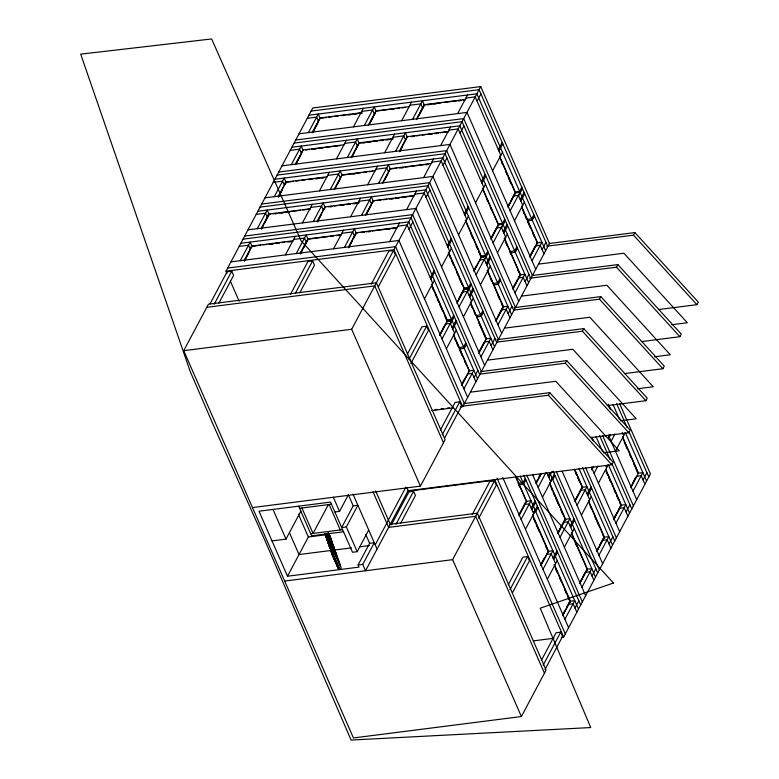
<?xml version="1.0" encoding="UTF-8"?>
<svg xmlns="http://www.w3.org/2000/svg" width="779" height="779" viewBox="0 0 779 779"><rect width="100%" height="100%" fill="white"/><g stroke="black" fill="none" stroke-linecap="round" stroke-linejoin="round"><path stroke-width="1.17" d="M389.773 524.345L477.342 513.186L546.098 670.067L521.385 716.544L353.432 737.956L183.727 350.686L208.431 304.209L376.384 282.796L445.14 439.687L420.426 486.154L252.474 507.577M226.981 273.39L226.007 271.17L312.759 107.999L480.711 86.586L549.468 243.467L462.707 406.638L460.311 406.94M210.087 303.752L227.088 271.774L231.752 271.18L233.612 275.415L218.88 303.138M214.186 304.229L231.752 271.18M240.273 260.683L250.156 242.094L252.143 246.612L254.519 246.31M257.294 228.666L267.187 210.077L269.164 214.605L264.772 222.862M274.325 196.649L284.208 178.06L286.185 182.588L285.085 184.652M291.346 164.642L301.23 146.053L303.206 150.571M308.367 132.625L318.251 114.036L320.227 118.554M244.207 260.507L251.89 246.047L293.43 240.75M261.228 228.49L268.921 214.04L310.451 208.743M278.249 196.483L285.942 182.023L327.482 176.726M295.27 164.466L302.963 150.006L344.503 144.709M312.301 132.449L319.984 117.989L361.524 112.692M244.333 260.79L250.371 249.436L248.511 245.19L239.182 246.378M250.916 248.394L252.016 246.33M261.354 228.773L269.037 214.322M278.376 196.766L283.868 186.434M286.059 182.305L284.413 185.402L282.553 181.166L273.225 182.354M295.942 163.717L300.889 154.417M302.534 151.321L301.434 153.385L299.584 149.149L290.246 150.337M312.418 132.732L320.111 118.272M244.45 261.072L248.852 252.815M261.481 229.055L263.672 224.927M278.502 197.048L282.339 189.813M296.069 163.999L301.015 154.7M313.09 131.982L318.036 122.692M285.377 254.928L295.26 236.339M302.398 222.921L312.282 204.332M319.419 190.904L329.303 172.315M336.44 158.887L346.324 140.298M353.462 126.87L363.345 108.281M296.263 253.545L306.147 234.956L308.124 239.474L303.732 247.741M313.285 221.528L323.168 202.939L325.145 207.467L324.054 209.532M330.306 189.511L340.189 170.922L342.176 175.45M347.327 157.504L357.21 138.915L359.197 143.433M364.348 125.487L374.232 106.898L376.218 111.416M300.188 253.37L307.88 238.91L341.591 234.615M317.209 221.353L324.901 206.902L358.613 202.598M334.24 189.346L341.923 174.886L375.634 170.582M351.261 157.329L358.944 142.869L392.655 138.574M368.282 125.312L375.965 110.852L409.676 106.557M300.314 253.652L308.007 239.192M317.335 221.635L322.827 211.313M325.028 207.185L323.373 210.281L321.523 206.036L310.636 207.428M334.912 188.596L339.848 179.297M341.494 176.2L340.404 178.264L338.544 174.029L327.657 175.411M351.378 157.611L359.07 143.151M368.954 124.562L376.091 111.134M300.441 253.935L302.632 249.806M317.462 221.918L321.308 214.692M335.028 188.878L336.129 186.804M337.229 184.74L339.975 179.579M352.059 156.861L354.805 151.701M355.896 149.626L358.642 144.466M369.626 123.812L375.118 113.481M290.382 294.511L307.958 261.462L312.622 260.868L314.482 265.103L299.74 292.826M295.621 292.846L312.622 260.868M333.587 248.783L343.471 230.195M350.608 216.766L360.492 198.178M367.63 184.759L377.513 166.17M384.651 152.742L394.534 134.154M401.672 120.726L411.555 102.137M344.474 247.401L354.357 228.812L356.334 233.33L353.588 238.491M361.495 215.384L371.379 196.795L373.355 201.313L372.255 203.377M378.516 183.367L388.4 164.778L390.376 169.306M395.537 151.35L405.421 132.761L407.398 137.289M412.558 119.343L422.442 100.754L424.302 104.99L416.609 119.45M348.398 247.225L356.091 232.765L397.621 227.468M365.419 215.208L373.112 200.748L414.652 195.451M382.44 183.192L390.133 168.741L431.673 163.444M399.471 151.184L407.154 136.724L448.694 131.427M416.492 119.168L424.175 104.707L465.715 99.41M348.525 247.508L356.207 233.048M366.091 214.459L371.038 205.169M373.229 201.031L371.583 204.127L369.723 199.891L358.846 201.284M382.567 183.474L388.059 173.152M389.704 170.056L388.604 172.12L386.754 167.875L375.868 169.267M399.588 151.467L407.281 137.007M348.651 247.79L352.488 240.555M366.218 214.741L371.164 205.452M384.884 179.628L388.185 173.435M399.715 151.749L402.461 146.579M418.381 116.636L424.428 105.272M389.568 241.646L399.452 223.057M406.589 209.629L416.473 191.04M423.61 177.622L433.494 159.033M440.632 145.605L450.515 127.016M457.653 113.588L467.536 94.999M371.252 284.199L388.818 251.15L393.492 250.556L395.343 254.801L378.341 286.779M420.426 486.154L351.68 329.274L393.492 250.556M462.707 406.638L393.96 249.747L480.711 86.586M408.994 229.201L412.841 221.976M426.016 197.194L429.862 189.959M443.037 165.177L446.883 157.952M460.058 133.16L463.904 125.935M477.079 101.153L480.925 93.918M272.007 540.899L286 539.117L300.85 511.199M430.251 277.733L434.098 270.498M447.282 245.716L451.119 238.481M464.303 213.699L468.14 206.474M481.325 181.682L485.171 174.457M498.346 149.675L502.192 142.44M430.875 279.145L434.721 271.91M447.896 247.128L451.742 239.903M464.917 215.111L468.763 207.886M481.938 183.094L485.784 175.869M498.969 151.087L502.806 143.852M424.497 298.873L434.38 280.284M441.518 266.856L451.401 248.267M458.539 234.839L468.422 216.25M475.56 202.832L485.444 184.243M492.591 170.815L502.474 152.226M408.342 490.283L365.546 570.764L362.761 564.395L374.29 542.71L369.626 543.304L358.097 564.989L359.022 567.112L287.49 576.236L308.679 536.371M407.222 354.484L421.955 326.771L426.629 326.177L428.479 330.413L410.913 363.462M328.475 504.432L313.061 533.43L301.911 507.986M409.053 359.216L426.629 326.177M330.121 546.235L325.476 535.631L326.43 533.839L327.94 533.644L334.444 548.484M334.873 511.988L339.537 511.394L348.32 494.869M329.848 546.254L326.031 537.237L327.94 533.644M325.476 535.631L328.504 535.241L326.596 538.834L329.624 538.455L327.716 542.038L330.033 547.345M330.871 548.922L327.151 540.441L329.059 536.848L326.031 537.237M332.448 553.187L328.271 543.645L330.179 540.051L327.151 540.441M439.814 334.386L444.751 325.086M458.48 299.272L463.427 289.983M473.856 270.352L476.057 266.223M491.977 236.28L496.924 226.981M508.453 205.296L509.554 203.231M510.644 201.167L515.046 192.9L520.021 192.267L510.138 210.856M439.57 335.379L445.617 324.015L450.281 323.421L454.624 333.334M446.163 322.983L447.263 320.919M457.692 301.298L464.284 288.902M474.168 270.313L479.114 261.023M481.305 256.895L479.66 259.991L484.324 259.397L488.667 269.3M491.189 238.306L496.135 229.007M497.781 225.91L496.681 227.974L501.345 227.38L505.688 237.293M508.21 206.289L515.347 192.861M439.882 335.34L447.574 320.88L431.488 284.179M456.913 303.323L464.596 288.863L448.509 252.162M473.934 271.306L481.617 256.856L465.53 220.145M490.955 239.299L498.638 224.839L482.552 188.129M507.976 207.282L515.659 192.822L499.582 156.121M332.088 552.671L328.835 545.251L330.744 541.658L327.716 542.038M333.198 555.875L329.39 546.848L331.299 543.255L328.271 543.645M453.719 315.261L451.518 319.39L446.854 319.984M470.74 283.244L468.539 287.383L463.875 287.977M487.761 251.237L485.56 255.366L480.896 255.96M504.782 219.22L502.582 223.349L497.917 223.943L482.824 189.492M521.803 187.203L519.612 191.332L514.938 191.926L499.845 157.475M328.835 545.251L331.864 544.862L329.955 548.455L332.984 548.065L339.478 562.905M442.044 338.914L451.927 320.325L446.951 320.958M459.065 306.897L468.948 288.308L463.972 288.941M476.086 274.89L485.969 256.301L480.994 256.934M493.107 242.873L502.991 224.284L498.015 224.917M450.496 323.908L454.332 316.673M467.517 291.891L471.353 284.656M484.538 259.874L488.384 252.649M501.559 227.857L505.405 220.632M518.58 195.85L522.427 188.615M337.015 564.902L330.51 550.052L332.419 546.469L329.39 546.848M337.57 566.499L331.065 551.659L332.984 548.065M338.135 568.105L331.63 553.265L333.539 549.672L330.51 550.052M452.141 327.677L455.978 320.432M469.162 295.66L473.009 288.425M486.193 263.653L490.03 256.408M503.215 231.636L507.051 224.391M520.236 199.619L524.072 192.374M346.343 526.945L357.882 505.259L353.208 505.853L341.679 527.539L346.343 526.945L357.181 551.678L352.517 552.272L330.53 502.095L258.998 511.219L287.49 576.236M338.69 569.702L332.185 554.862L334.103 551.269L331.065 551.659M452.765 329.089L456.601 321.844M469.786 297.081L473.622 289.837M486.807 265.064L490.643 257.82M503.828 233.048L507.665 225.803M520.849 201.031L524.695 193.786M334.658 552.876L341.163 567.716L340.209 569.517L333.704 554.667L334.658 552.876L331.63 553.265M446.386 348.826L456.27 330.238M463.408 316.81L473.291 298.221M480.429 284.793L490.312 266.204M497.45 252.776L507.333 234.187M514.471 220.769L524.355 202.18M465.793 342.818L463.593 346.957L458.928 347.551L453.612 335.418M482.814 310.811L480.624 314.94L475.95 315.534L471.12 304.501M499.836 278.794L497.645 282.923L492.98 283.517M516.857 246.777L514.666 250.906L510.002 251.51L520.645 275.795M533.878 214.77L531.687 218.899L527.023 219.493M466.417 344.24L464.216 348.369L459.552 348.963M483.438 312.223L481.237 316.352L476.573 316.946L486.125 338.738M500.459 280.206L498.258 284.335L493.594 284.929M517.48 248.189L515.279 252.328L510.615 252.922M534.501 216.182L532.31 220.311L527.636 220.905M357.181 551.678L368.72 529.993M375.225 544.833L405.908 487.109M461.704 384.339L464.995 378.136M478.725 352.322L483.662 343.023M497.392 317.209L502.883 306.877L507.859 306.244L497.976 324.833M512.767 288.288L517.159 280.031M518.259 277.967L519.905 274.87L524.88 274.227L514.997 292.816M530.889 254.207L535.28 245.95M461.46 385.332L467.507 373.969L472.171 373.375L475.881 381.856M468.052 372.937L469.153 370.872M478.491 353.315L484.528 341.952L489.193 341.358L492.912 349.839M485.074 340.92L486.174 338.855M496.057 320.266L503.195 306.838M513.079 288.249L518.025 278.96M519.671 275.863L518.571 277.928L523.235 277.334L526.955 285.815M530.1 256.242L536.692 243.846M461.772 385.284L469.464 370.833L453.378 334.123M478.793 353.276L486.486 338.816L470.399 302.116M495.824 321.26L503.507 306.799L487.42 270.099M512.845 289.243L520.528 274.783L504.441 238.082M529.866 257.236L537.549 242.775L521.463 206.065M440.359 430.105L455.092 402.383L459.766 401.789L461.616 406.034L444.614 438.012M391.34 524.89L408.917 491.851L413.581 491.257L415.441 495.493L400.698 523.206M463.933 388.867L473.817 370.278L468.841 370.911M480.955 356.85L490.838 338.261L485.862 338.894M532.018 260.809L541.902 242.22L536.926 242.853M442.19 434.838L459.766 401.789M396.014 524.296L413.581 491.257M474.031 377.611L477.868 370.385M491.052 345.603L494.889 338.368M508.074 313.586L511.92 306.351M525.095 281.57L528.941 274.344M542.116 249.553L545.962 242.327M472.21 514.588L489.777 481.539L494.451 480.945L496.301 485.181L478.734 518.23M521.385 716.544L452.638 559.653L494.451 480.945M460.331 406.463L548.387 395.235L549.76 392.655L613.18 462.171L611.807 464.751L408.099 490.721L406.638 487.381M479.767 374.134L565.408 363.218L566.781 360.638L630.201 430.154L628.828 432.734L590.258 437.652M496.788 342.127L582.429 331.202L583.802 328.621L647.232 398.137L645.859 400.718L607.279 405.635M513.809 310.11L599.46 299.185L600.833 296.604L664.253 366.12L662.88 368.71L624.31 373.628M529.632 278.249L616.481 267.178L617.854 264.597L681.274 334.113L679.901 336.694L641.331 341.611M546.654 246.232L633.502 235.161L634.875 232.58L698.296 302.096L696.923 304.677L658.352 309.594M525.25 478.51L523.06 482.639L518.395 483.233L525.776 500.089M525.874 479.922L523.673 484.051L519.009 484.645M519.992 512.767L525.474 502.445M536.458 481.782L537.559 479.718M538.659 477.654L540.85 473.525M519.204 514.792L525.786 502.406M536.225 482.776L540.616 474.518M518.96 515.786L526.653 501.325L515.922 476.855M535.981 483.769L541.473 473.447M521.122 519.359L531.005 500.77L526.029 501.413M538.143 487.352L545.826 472.892M531.22 508.122L535.056 500.887M548.241 476.115L549.886 472.999L595.516 577.122M531.843 509.544L535.679 502.299M548.864 477.527L552.155 471.314M533.488 513.303L537.335 506.068M550.51 481.286L554.356 474.06M525.465 529.272L535.348 510.683M542.486 497.255L552.369 478.666M537.948 507.48L535.757 511.618L533.42 511.91M552.778 479.601L554.969 475.472M508.181 584.873L522.923 557.151L527.587 556.557L529.438 560.802L512.436 592.78M510.011 589.606L527.587 556.557M540.782 564.785L544.618 557.55M558.903 530.703L564.385 520.372M575.369 499.719L578.115 494.558M579.216 492.494L581.962 487.333L586.938 486.7L577.054 505.289M608.866 436.727L609.967 434.663M541.093 564.746L546.03 555.446M547.676 552.35L546.576 554.414L551.25 553.82L555.583 563.714M558.115 532.729L564.697 520.333M575.136 500.712L582.273 487.294M591.612 469.737L593.257 466.631M608.633 437.72L610.278 434.624M540.85 565.739L548.543 551.279L532.456 514.578M557.871 533.722L565.564 519.262L549.477 482.561M574.892 501.705L582.585 487.255L574.785 469.455M591.913 469.698L593.569 466.592M608.944 437.681L610.59 434.585M543.012 569.313L552.895 550.724L547.919 551.357M560.033 537.296L569.916 518.707L564.941 519.34M594.075 473.272L597.921 466.037M611.096 441.255L614.943 434.03M553.1 558.066L556.946 550.831M570.131 526.049L573.967 518.814M587.152 494.032L590.988 486.807M553.723 559.478L557.569 552.243M570.744 527.461L574.59 520.236M587.765 495.444L591.612 488.219M547.345 579.206L557.228 560.617M564.366 547.189L574.25 528.6M581.387 515.182L591.271 496.593M598.408 483.165L608.292 464.576M615.429 451.148L625.313 432.559M562.662 614.719L564.853 610.59M566.508 607.493L569.8 601.291L574.775 600.658L564.892 619.247M580.783 580.637L585.72 571.348M597.259 549.662L598.35 547.588M599.45 545.524L603.842 537.267L602.381 533.927M614.28 517.645L617.026 512.475M618.117 510.411L620.863 505.25L619.889 503.03M632.947 482.532L635.693 477.371M562.974 614.68L567.91 605.38M569.566 602.284L568.466 604.348L573.13 603.754L576.84 612.236M579.995 582.663L584.932 573.373M586.587 570.277L585.487 572.341L590.151 571.747L593.871 580.219M597.016 550.646L604.153 537.228M613.492 519.671L621.175 505.211M630.513 487.654L636.55 476.29L641.214 475.696L644.934 484.178M562.73 615.673L570.423 601.213L554.336 564.512M579.751 583.656L587.444 569.196L571.358 532.495M596.782 551.639L604.465 537.189L588.379 500.478M613.803 519.632L621.486 505.172L605.887 469.581M630.824 487.615L638.507 473.155L622.421 436.454M541.317 660.485L556.06 632.772L560.724 632.178L562.574 636.414L545.008 669.463M581.913 587.23L591.797 568.641L586.821 569.283M598.934 555.223L608.818 536.634L603.842 537.267M615.955 523.206L625.839 504.617L620.863 505.25M632.976 491.189L642.86 472.6L637.884 473.233L635.937 468.783M543.148 665.227L560.724 632.178M574.99 608L578.826 600.765M592.011 575.983L595.857 568.758M609.032 543.966L612.878 536.741M626.053 511.959L629.899 504.724M643.074 479.942L646.921 472.707M561.269 637.329L563.665 637.027L650.426 473.856L619.704 403.756M311.113 111.095L479.066 89.682L547.822 246.563M308.922 115.224L476.875 93.811L545.621 250.702M307.267 118.32L316.605 117.132L318.465 121.378M361.699 111.387L372.586 109.995L374.446 114.24M409.91 105.233L420.796 103.85L422.656 108.086M465.891 98.096L475.219 96.908L500.819 155.323M321.571 118.087L326.372 117.473M328.767 117.171L332.37 116.714M334.766 116.402L338.368 115.944M340.764 115.643L344.367 115.185M346.762 114.873L350.365 114.416M352.76 114.114L362.362 112.887M375.556 111.202L393.551 108.914M395.956 108.602L399.549 108.145M401.954 107.843L405.547 107.385M423.542 105.087L441.537 102.789M443.942 102.487L460.73 100.345M463.135 100.043L465.53 99.731M342.779 115.681L345.155 115.38M348.719 114.922L351.086 114.62M354.649 114.172L357.025 113.87M391.866 109.42L394.271 109.118M427.983 104.814L430.359 104.513M433.922 104.065L436.289 103.763M458.841 100.88L461.217 100.579M299.039 133.813L466.991 112.4L535.738 269.291M295.738 140.006L463.69 118.593L532.447 275.484M294.092 143.112L462.044 121.69L530.801 278.58M291.901 147.241L459.853 125.828L528.6 282.709M344.678 143.394L355.565 142.012L357.425 146.248M392.889 137.25L403.775 135.867L405.635 140.103M448.87 130.112L458.198 128.924L483.798 187.34M305.748 149.948L309.351 149.49M311.746 149.188L315.349 148.731M317.744 148.419L340.54 145.517M358.535 143.219L364.533 142.46M366.938 142.148L382.528 140.162M384.933 139.85L388.526 139.392M390.931 139.09L393.327 138.789M410.124 136.646L413.717 136.179M416.122 135.877L419.715 135.419M422.121 135.118L425.714 134.65M428.119 134.348L431.712 133.891M434.117 133.579L437.71 133.121M440.116 132.82L448.509 131.748M313.888 149.208L316.264 148.906M319.828 148.458L322.194 148.156M362.81 142.976L365.215 142.664M368.827 142.206L371.232 141.895M374.845 141.437L377.25 141.135M380.863 140.668L383.268 140.366M386.881 139.908L389.296 139.597M412.149 136.685L414.525 136.383M429.95 134.416L432.326 134.115M435.889 133.657L438.256 133.355M282.008 165.83L449.96 144.417L518.717 301.298M278.716 172.023L446.669 150.61L515.425 307.501M277.071 175.119L445.023 153.706L513.77 310.597M274.87 179.258L442.823 157.835L511.579 314.726M431.848 162.129L441.177 160.941L466.777 219.357M285.133 182.422L293.527 181.351M295.923 181.049L299.526 180.592M301.921 180.28L305.524 179.822M307.919 179.521L311.522 179.063M313.918 178.751L323.519 177.524M341.514 175.236L360.706 172.782M363.111 172.48L366.705 172.023M369.11 171.721L372.703 171.253M389.5 169.111L396.696 168.196M399.101 167.894L402.694 167.436M405.099 167.125L427.885 164.223M309.925 179.56L312.301 179.258M315.855 178.8L318.231 178.498M321.795 178.05L324.161 177.748M353.004 174.068L355.419 173.756M401.058 167.943L403.434 167.641M425.986 164.758L428.353 164.457M264.987 197.847L432.939 176.424L501.695 333.315M261.695 204.04L429.648 182.627L498.394 339.508M260.05 207.136L428.002 185.723L496.749 342.614M257.849 211.265L425.801 189.852L494.558 346.743M256.203 214.371L265.532 213.173L267.392 217.419M414.827 194.137L424.156 192.949L449.756 251.364M268.112 214.439L270.508 214.128M272.903 213.826L276.506 213.368M278.901 213.056L300.499 210.311M302.895 209.999L310.1 209.084M328.095 206.786L331.688 206.328M334.094 206.026L337.687 205.568M340.092 205.257L343.685 204.799M346.09 204.497L349.683 204.04M352.089 203.728L359.285 202.813M372.479 201.128L374.874 200.826M377.279 200.515L380.873 200.057M383.278 199.755L386.871 199.297M389.276 198.986L392.869 198.528M395.274 198.226L398.867 197.769M401.273 197.457L414.467 195.772M275.094 213.845L277.47 213.543M281.034 213.086L283.41 212.784M286.964 212.336L289.34 212.024M329.965 206.854L332.37 206.542M342 205.315L344.415 205.004M348.028 204.546L350.433 204.244M354.046 203.777L356.451 203.475M391.155 199.044L393.531 198.742M397.095 198.294L399.471 197.983M403.025 197.535L405.401 197.233M247.965 229.854L415.918 208.441L484.674 365.332M513.702 195.957L518.366 195.363L522.709 205.276M244.674 236.056L412.627 214.634L481.373 371.525M243.029 239.153L410.981 217.74L479.728 374.621M240.828 243.282L408.78 221.869L477.537 378.76M293.615 239.445L304.501 238.053L306.351 242.288M341.815 233.291L352.702 231.908L354.562 236.144M397.806 226.153L407.135 224.965L432.734 283.381M251.081 246.456L260.683 245.229M263.078 244.918L266.681 244.46M269.076 244.158L272.679 243.7M275.075 243.389L278.678 242.931M281.073 242.629L284.676 242.172M287.071 241.86L290.674 241.402M307.471 239.26L327.862 236.66M330.267 236.358L333.86 235.901M336.265 235.589L339.858 235.131M355.458 233.145L357.853 232.843M360.258 232.532L363.851 232.074M366.257 231.772L369.85 231.305M372.255 231.003L395.041 228.101M271.131 244.197L273.507 243.895M277.061 243.438L279.437 243.136M288.931 241.928L291.307 241.626M338.222 235.638L340.637 235.336M362.264 232.57L364.64 232.269M368.204 231.821L370.58 231.519M387.192 229.396L389.568 229.094M393.122 228.637L395.498 228.335M230.944 261.871L398.897 240.458L467.653 397.348M227.653 268.064L395.605 246.651L464.352 403.541M226.007 271.17L393.96 249.747M549.234 243.496L634.875 232.58M535.592 245.911L540.256 245.317L543.976 253.798M483.847 257.07L481.519 257.372L465.316 220.389M539.263 264.023L623.891 253.233L687.312 322.749L671.625 324.746M206.786 307.316L374.738 285.893L443.485 442.784M532.203 275.513L617.854 264.597M469.162 288.795L464.498 289.389L448.285 252.406M462.638 292.008L467.303 291.404L471.646 301.317M522.242 296.039L606.87 285.25L670.291 354.766L654.603 356.763M513.974 307.686L600.833 296.604M501.549 309.935L506.214 309.341L509.933 317.822M183.727 350.686L351.68 329.274M450.973 320.958L447.477 321.396L431.751 285.533M505.22 328.056L589.849 317.257L653.269 386.783L637.582 388.779M496.953 339.693L583.802 328.621M488.199 360.064L572.828 349.274L636.248 418.79L620.561 420.796M481.14 371.554L566.781 360.638M471.168 392.08L555.797 381.291L619.227 450.807L603.54 452.803M464.118 403.571L549.76 392.655M435.003 409.686L437.418 409.384M441.031 408.917L443.446 408.615M447.068 408.147L449.473 407.845M431.517 410.611L453.105 407.865M407.339 491.306L494.918 480.137L563.665 637.027M299.584 508.278L331.464 504.217M580.628 490.39L585.292 489.796L589.625 499.69M524.695 504.471L529.36 503.877L533.703 513.78M310.733 533.722L342.614 529.662M343.539 531.775L311.658 535.845L298.649 506.165M326.235 534.715L308.357 536.994L298.386 514.237M619.529 508.307L624.193 507.713L627.913 516.195M331.766 550.373L299.019 554.551L289.36 532.505M334.181 550.062L351.475 547.861M359.528 546.829L369.363 545.582M563.606 522.407L568.271 521.803L572.604 531.697M332.185 554.862L333.704 554.667M358.097 564.989L362.761 564.395M602.508 540.324L607.172 539.73L610.892 548.212M284.686 581.066L452.638 559.653M533.673 640.844L554.073 638.244M633.502 235.161L696.923 304.677M616.481 267.178L679.901 336.694M599.46 299.185L662.88 368.71M582.429 331.202L645.859 400.718M565.408 363.218L628.828 432.734M548.387 395.235L611.807 464.751M616.598 403.512L627.105 427.496M629.043 431.907L648.78 476.952M613.102 404.681L619.432 419.121M625.391 432.734L646.58 481.081M622.226 432.364L623.667 435.656M608.341 404.311L610.775 409.871M521.706 207.36L537.666 243.788M608.925 406.385L609.899 408.605M622.664 437.74L638.128 473.028M501.394 161.759L502.367 163.98M505.775 171.769L507.246 175.109M508.22 177.33L511.141 184M523.284 211.713L524.257 213.933M525.231 216.153L526.692 219.493M527.665 221.723L530.596 228.393M533.031 233.953L534.491 237.293M624.242 442.092L627.163 448.762M629.607 454.332L631.068 457.663M633.502 463.223L634.963 466.563M608.418 435.14L636.696 499.67M602.683 435.773L633.405 505.863M599.577 435.529L610.084 459.513M611.768 463.349L631.759 508.969M596.081 436.688L602.41 451.138M608.37 464.742L629.559 513.098M605.682 465.472L606.646 467.673M591.806 437.438L593.267 440.778M504.198 238.267L509.515 250.4M591.407 437.282L592.868 440.622M605.634 469.747L621.106 505.035M486.32 198.226L487.781 201.557M490.215 207.117L491.685 210.457M505.775 242.61L507.236 245.95M509.67 251.51L511.131 254.85M517.47 269.3L518.931 272.64M606.247 471.879L607.708 475.219M608.681 477.439L610.629 481.889M614.047 489.679L615.507 493.019M616.481 495.24L618.429 499.69M591.397 467.147L619.675 531.687M585.662 467.78L616.384 537.88M582.556 467.546L614.728 540.977M579.05 468.705L612.537 545.115M487.177 270.284L503.624 307.812M574.386 469.299L582.186 487.079M588.612 501.764L604.562 538.153M470.759 233.573L472.707 238.023M476.125 245.804L477.585 249.144M478.559 251.374L480.507 255.824M490.215 277.957L491.676 281.297M498.015 295.757L499.475 299.097M501.423 303.547L502.397 305.767M575.136 471.762L576.596 475.093M577.57 477.323L579.527 481.773M590.2 506.126L591.173 508.346M594.581 516.136L596.042 519.466M597.016 521.696L598.973 526.146M562.185 471.344L602.654 563.704M556.449 471.977L599.363 569.897M553.119 471.237L597.707 572.993M546.848 472.921L550.724 481.763M549.575 483.525L565.651 520.206M571.591 533.781L587.541 570.17M448.86 254.46L450.33 257.8M451.304 260.03L453.251 264.48M456.66 272.261L458.12 275.6M459.104 277.821L462.025 284.501M470.75 304.414L472.21 307.754M474.168 312.204L475.141 314.424M478.549 322.214L482.941 332.224M483.915 334.444L485.375 337.784M551.289 488.199L552.262 490.429M553.236 492.649L554.706 495.989M555.68 498.209L558.601 504.88M561.036 510.449L562.506 513.78M575.126 542.583L576.587 545.923M532.485 474.43L585.633 595.711M526.75 475.063L582.332 601.914M523.819 475.239L580.686 605.01M520.197 476.105L578.495 609.139M460.029 350.053L469.104 370.755M515.523 476.699L517.918 482.143M532.554 515.542L548.62 552.223M554.083 564.687L570.52 602.186M431.839 286.477L433.796 290.927M435.257 294.267L436.23 296.487M437.204 298.717L438.665 302.048M439.638 304.277L442.569 310.948M445.004 316.508L446.464 319.848M454.702 338.651L455.676 340.881M456.66 343.101L458.12 346.441M459.094 348.661L462.015 355.341M464.45 360.901L465.92 364.231M518.23 483.613L519.69 486.953M533.781 519.106L535.241 522.436M536.215 524.666L539.146 531.336M545.475 545.797L546.946 549.137M555.661 569.04L557.131 572.37M559.565 577.94L561.026 581.27M564.921 590.17L566.391 593.51M567.365 595.731L569.313 600.181M502.786 477.517L568.612 627.728M497.051 478.15L565.311 633.921M544.443 673.173L475.696 516.282L388.614 527.383L372.995 491.753M375.614 490.877L390.26 524.286M353.004 494.139L377.075 549.068M348.34 494.733L353.169 505.756M365.721 534.404L369.587 543.226M333.344 497.265L339.537 511.394M329.127 504.519L340.277 529.954M230.389 281.18L239.172 301.21M328.67 533.021L330.53 537.257M328.767 533.566L331.085 538.864M328.397 533.05L331.65 540.47M328.495 533.586L332.205 542.067M328.125 533.07L333.324 545.281M327.852 533.099L333.889 546.877M328.504 535.241L335.009 550.081M329.059 536.848L336.129 553.294M330.179 540.051L336.684 554.891M330.744 541.658L337.249 556.498M331.299 543.255L337.804 558.095M331.864 544.862L338.923 561.308M333.539 549.672L340.043 564.512M334.103 551.269L340.598 566.119M325.466 533.975L327.784 539.272M325.194 534.005L327.511 539.302M324.824 533.488L328.534 541.96M324.911 534.024L327.706 540.392M334.133 557.998L335.525 561.172M272.991 509.437L286 539.117M613.443 583.023L540.236 608.185L590.735 727.547L351.066 740.05L265.162 541.025L213.066 424.399L190.212 371.495L80.704 54.15L211.645 38.95L301.025 240.662L613.443 583.023"/></g></svg>
